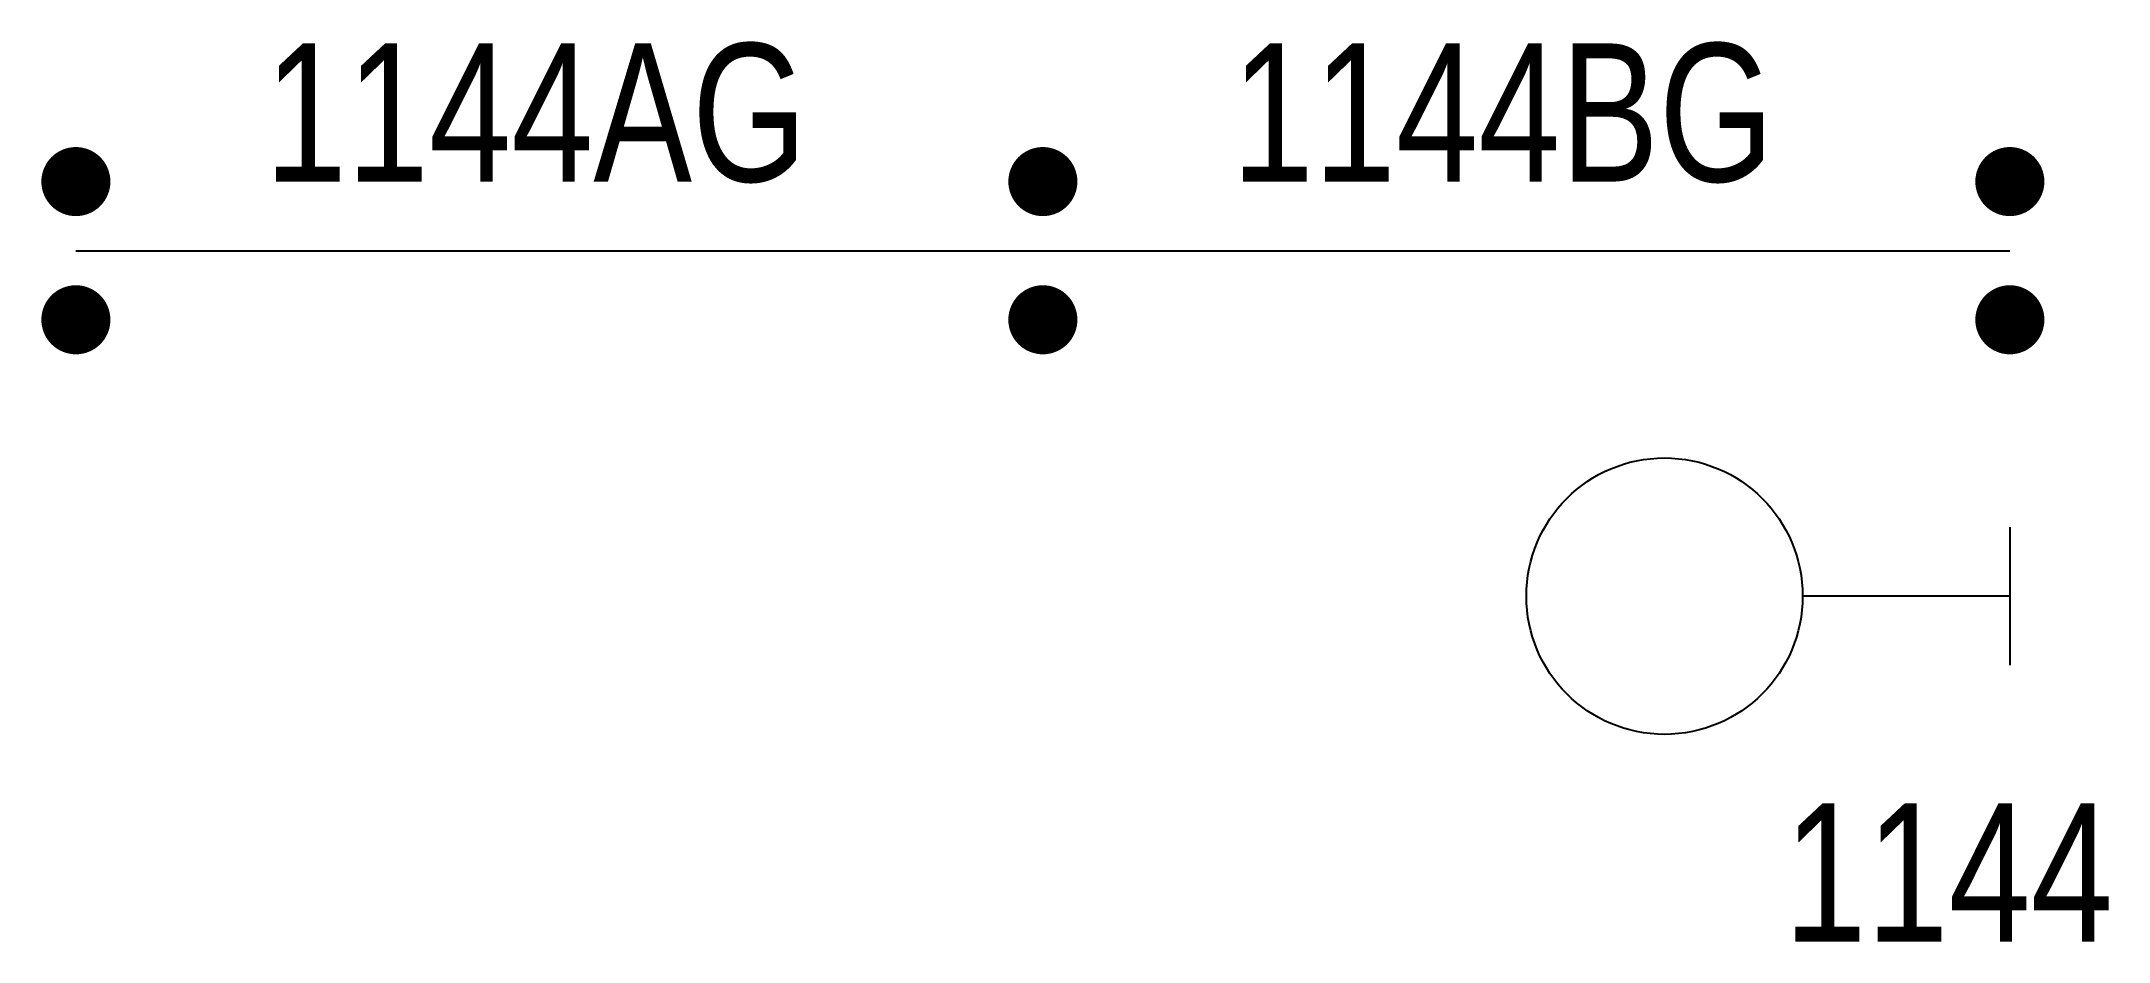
# Model space of a CAD drawing. Extents: x -17.2 to 12.7, y -6.8 to 6.2.
import ezdxf

# ---------------------------------------------------------------- set-up
doc = ezdxf.new("R2010")
doc.units = 0
doc.layers.get('0').update_dxf_attribs({"linetype": 'CONTINUOUS'})

# ---------------------------------------------------------------- blocks, each defined once
blk = doc.blocks.new('FX')
for p, q in [((0, -1), (0, 1)), ((0, 0), (3, 0))]:
    blk.add_line(p, q)
blk.add_circle((5, 0), 2)

msp = doc.modelspace()

# ---------------------------------------------------------------- linework, layer by layer
at = {"linetype": 'Continuous'}
for p, q in [((-16.728, 3.214), (-2.728, 3.214)), ((-2.728, 3.214), (11.272, 3.214))]:
    msp.add_line(p, q, dxfattribs=at)
at = {"const_width": 0.5}
for points in [[(-16.478, 4.214, -1), (-16.978, 4.214, -1)], [(11.522, 4.214, -1), (11.022, 4.214, -1)], [(-16.478, 2.214, -1), (-16.978, 2.214, -1)], [(11.522, 2.214, -1), (11.022, 2.214, -1)]]:
    msp.add_lwpolyline(points, format="xyb", close=True, dxfattribs=at)
at = {"color": 1, "const_width": 0.5}
for points in [[(-2.478, 4.214, -1), (-2.978, 4.214, -1)], [(-2.478, 2.214, -1), (-2.978, 2.214, -1)]]:
    msp.add_lwpolyline(points, format="xyb", close=True, dxfattribs=at)

# ---------------------------------------------------------------- block references
at = {"linetype": 'Continuous', "rotation": 180}
msp.add_blockref('FX', (11.272, -1.786), dxfattribs=at)

# ---------------------------------------------------------------- texts
at = {"color": 1, "linetype": 'Continuous', "width": 0.8}
msp.add_text('1144AG', height=2, dxfattribs=at).set_placement((-13.995, 4.214))
at = {"color": 7, "linetype": 'Continuous', "width": 0.8}
for s, p in [('1144BG', (0.005, 4.214)), ('1144', (8.005, -6.786))]:
    msp.add_text(s, height=2, dxfattribs=at).set_placement(p)

doc.saveas('drawing.dxf')
